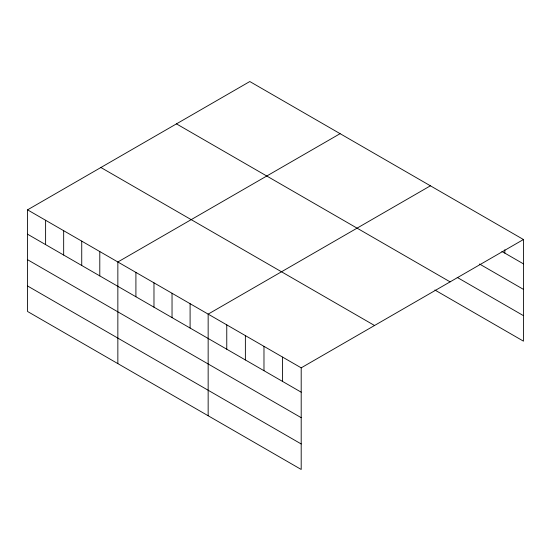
<?xml version="1.0" encoding="UTF-8"?>
<svg xmlns="http://www.w3.org/2000/svg" width="551" height="551" viewBox="0 0 551 551"><rect width="100%" height="100%" fill="white"/><g stroke="black" fill="none" stroke-linecap="round" stroke-linejoin="round"><path stroke-width="0.83" d="M301.197 417.686L301.197 367.841L27.55 209.848L27.55 311.48L301.197 469.466L301.197 417.686L27.55 259.7M434.877 290.012L523.45 341.152L523.45 239.52L249.803 81.534L27.55 209.848M340.105 133.673L117.852 261.987L117.852 363.612M430.414 185.804L208.154 314.125L208.154 415.75M301.197 367.841L523.45 239.52M501.865 251.408L523.45 263.867M479.535 264.019L523.45 289.371M457.206 277.401L523.45 315.647M176.458 123.879L450.105 281.864M100.895 167.504L374.542 325.496M27.55 234.196L301.197 392.188M27.55 285.976L301.197 443.961M504.84 249.768L504.84 253.123M282.587 357.096L282.587 381.444M263.977 346.352L263.977 370.699M245.374 335.607L245.374 359.955M226.764 324.87L226.764 349.21M190.095 303.697L190.095 328.045M172.036 293.27L172.036 317.617M153.977 282.842L153.977 307.189M135.911 272.414L135.911 296.762M99.793 251.559L99.793 275.906M81.734 241.131L81.734 265.479M63.668 230.704L63.668 255.051M45.609 220.276L45.609 244.623"/></g></svg>
